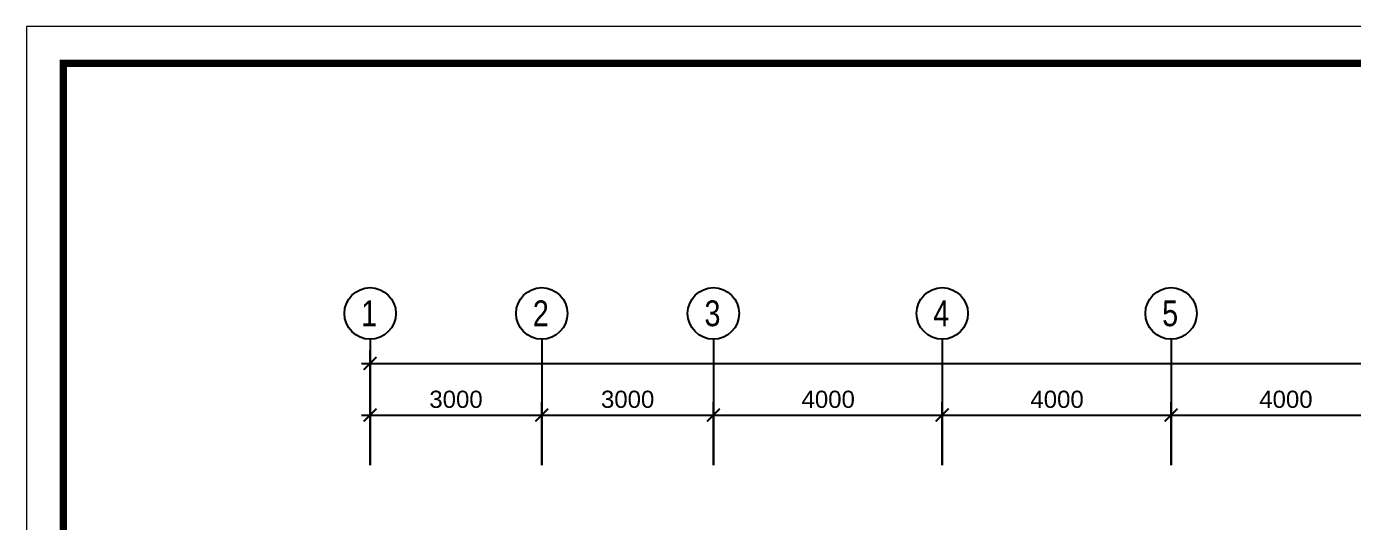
# Model space of a CAD drawing. Header units: millimetres. Extents: x 526420 to 928802, y 401925 to 509768.
# Drawn here: x 598341 to 621518, y 434139 to 442782 of the extents above; entities that cross this region are included whole.
import ezdxf

# ---------------------------------------------------------------- set-up
doc = ezdxf.new("R2010")
doc.units = ezdxf.units.MM
doc.header["$LTSCALE"] = 3000
doc.header["$MEASUREMENT"] = 0
doc.linetypes.add('CENTER', pattern=[2, 1.25, -0.25, 0.25, -0.25])
doc.layers.get('0').update_dxf_attribs({"linetype": 'CONTINUOUS'})
doc.layers.add('A', color=7, linetype='CONTINUOUS')
doc.layers.add('A-GRID', color=1, linetype='CONTINUOUS')
doc.styles.add('Arial', font='ARIAL.TTF')

msp = doc.modelspace()

# ---------------------------------------------------------------- linework, layer by layer
at = {"color": 0, "linetype": 'ByBlock', "const_width": 33.8}
for points in [[(604459, 437010), (604234, 436785)], [(604459, 436110), (604234, 435885)], [(607234, 435885), (607459, 436110)], [(607459, 436110), (607234, 435885)], [(610234, 435885), (610459, 436110)], [(610459, 436110), (610234, 435885)], [(614234, 435885), (614459, 436110)], [(614459, 436110), (614234, 435885)], [(618234, 435885), (618459, 436110)], [(618459, 436110), (618234, 435885)]]:
    msp.add_lwpolyline(points, dxfattribs=at)
at = {"layer": 'A', "linetype": 'ByBlock', "lineweight": 0}
for points in [[(653764, 442782), (598341, 442782), (598341, 403213), (653764, 403213)], [(598986, 403857), (653120, 403857), (653120, 442138), (598986, 442138)]]:
    msp.add_lwpolyline(points, close=True, dxfattribs=at)
at = {"layer": 'A', "linetype": 'ByBlock', "lineweight": 0, "const_width": 129}
msp.add_lwpolyline([(598986, 403857), (653120, 403857), (653120, 442138), (598986, 442138)], close=True, dxfattribs=at)
at = {"layer": 'A-GRID', "color": 0, "linetype": 'CENTER'}
for p, q in [((604347, 437322), (604347, 435122)), ((607347, 437322), (607347, 435122)), ((610347, 437322), (610347, 435122)), ((614347, 437322), (614347, 435122)), ((618347, 437322), (618347, 435122))]:
    msp.add_line(p, q, dxfattribs=at)
at = {"layer": 'A-GRID', "color": 0, "ltscale": 0.7}
for p, q in [((604347, 435122), (604347, 437122)), ((604197, 436897), (648497, 436897)), ((604347, 435122), (604347, 436222)), ((607347, 435122), (607347, 436222)), ((607347, 435122), (607347, 436222)), ((610347, 435122), (610347, 436222)), ((610347, 435122), (610347, 436222)), ((614347, 435122), (614347, 436222)), ((614347, 435122), (614347, 436222)), ((618347, 435122), (618347, 436222)), ((618347, 435122), (618347, 436222)), ((604197, 435997), (607497, 435997)), ((607197, 435997), (610497, 435997)), ((610197, 435997), (614497, 435997)), ((614197, 435997), (618497, 435997)), ((618197, 435997), (622497, 435997))]:
    msp.add_line(p, q, dxfattribs=at)
at = {"layer": 'A-GRID', "color": 0, "ltscale": 5}
for centre in [(604347, 437772), (607347, 437772), (610347, 437772), (614347, 437772), (618347, 437772)]:
    msp.add_circle(centre, 450, dxfattribs=at)

# ---------------------------------------------------------------- texts
at = {"layer": 'A-GRID', "color": 0, "style": 'Arial', "width": 0.8}
for s, p in [('1', (604191, 437549)), ('2', (607191, 437549)), ('3', (610191, 437549)), ('4', (614191, 437549)), ('5', (618191, 437549))]:
    msp.add_text(s, height=450, dxfattribs=at).set_placement(p)
at = {"layer": 'A-GRID', "color": 0, "style": 'Arial'}
for s, p in [('3000', (605382, 436123)), ('3000', (608382, 436123)), ('4000', (611888, 436123)), ('4000', (615888, 436123)), ('4000', (619888, 436123))]:
    msp.add_text(s, height=300, dxfattribs=at).set_placement(p)

doc.saveas('drawing.dxf')
